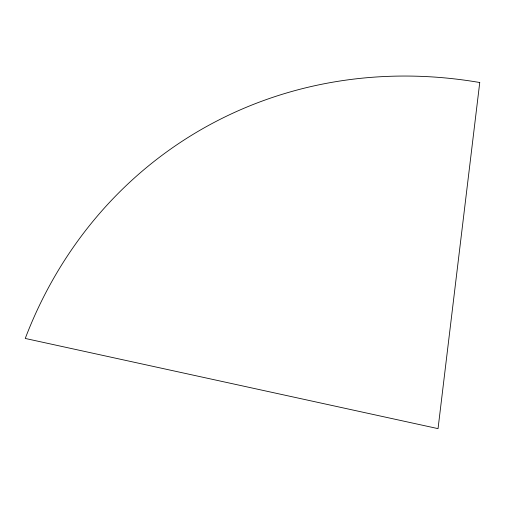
<?xml version="1.0" encoding="UTF-8"?>
<svg xmlns="http://www.w3.org/2000/svg" width="505" height="505" viewBox="0 0 505 505"><rect width="100%" height="100%" fill="white"/><g stroke="black" fill="none" stroke-linecap="round" stroke-linejoin="round"><path stroke-width="0.76" d="M479.75 82.517L438.043 428.638L25.25 338.451A490.639 439.249 56.8 0 1 479.75 82.517"/></g></svg>
